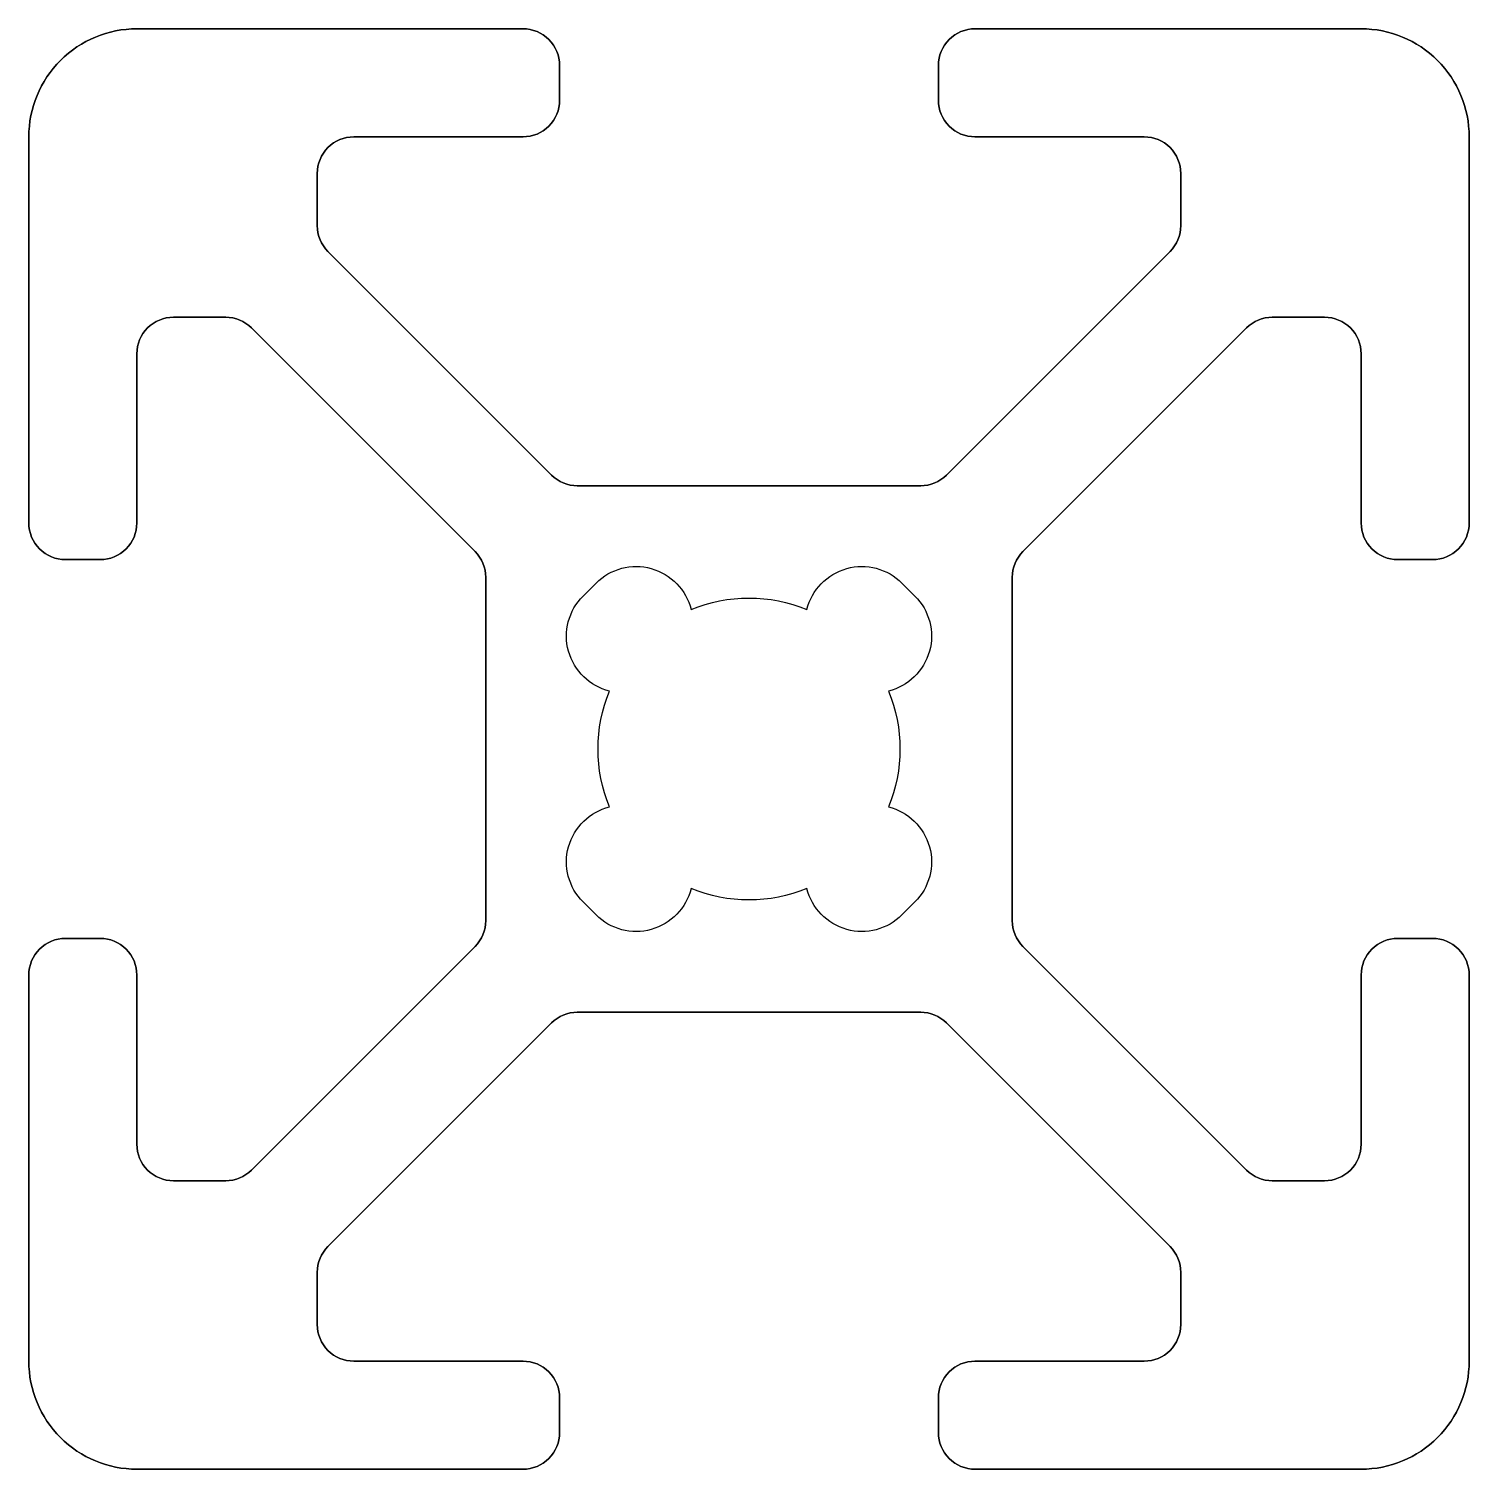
# Model space of a CAD drawing. Extents: x -10 to 10, y -20 to 0.
import ezdxf

# ---------------------------------------------------------------- set-up
doc = ezdxf.new("R2010")
doc.units = 0
doc.layers.get('0').update_dxf_attribs({"linetype": 'CONTINUOUS'})

msp = doc.modelspace()

# ---------------------------------------------------------------- linework, layer by layer
for points in [[(10, -1.5), (10, -6.862, -0.414214), (9.492, -7.37), (9.008, -7.37, -0.414214), (8.5, -6.862), (8.5, -4.513, 0.414214), (7.992, -4.005), (7.266, -4.005, 0.198912), (6.907, -4.154), (3.804, -7.257, 0.198912), (3.655, -7.616), (3.655, -12.384, 0.198912), (3.804, -12.743), (6.907, -15.846, 0.198912), (7.266, -15.995), (7.992, -15.995, 0.414214), (8.5, -15.487), (8.5, -13.138, -0.414214), (9.008, -12.63), (9.492, -12.63, -0.414214), (10, -13.138), (10, -18.5, -0.414214), (8.5, -20), (3.138, -20, -0.414214), (2.63, -19.492), (2.63, -19.008, -0.414214), (3.138, -18.5), (5.487, -18.5, 0.414214), (5.995, -17.992), (5.995, -17.266, 0.198912), (5.846, -16.907), (2.743, -13.804, 0.198912), (2.384, -13.655), (-2.384, -13.655, 0.198912), (-2.743, -13.804), (-5.846, -16.907, 0.198912), (-5.995, -17.266), (-5.995, -17.992, 0.414214), (-5.487, -18.5), (-3.138, -18.5, -0.414214), (-2.63, -19.008), (-2.63, -19.492, -0.414214), (-3.138, -20), (-8.5, -20, -0.414214), (-10, -18.5), (-10, -13.138, -0.414214), (-9.492, -12.63), (-9.008, -12.63, -0.414214), (-8.5, -13.138), (-8.5, -15.487, 0.414214), (-7.992, -15.995), (-7.266, -15.995, 0.198912), (-6.907, -15.846), (-3.804, -12.743, 0.198912), (-3.655, -12.384), (-3.655, -7.616, 0.198912), (-3.804, -7.257), (-6.907, -4.154, 0.198912), (-7.266, -4.005), (-7.992, -4.005, 0.414214), (-8.5, -4.513), (-8.5, -6.862, -0.414214), (-9.008, -7.37), (-9.492, -7.37, -0.414214), (-10, -6.862), (-10, -1.5, -0.414214), (-8.5, 0), (-3.138, 0, -0.414214), (-2.63, -0.508), (-2.63, -0.992, -0.414214), (-3.138, -1.5), (-5.487, -1.5, 0.414214), (-5.995, -2.008), (-5.995, -2.734, 0.198912), (-5.846, -3.093), (-2.743, -6.196, 0.198912), (-2.384, -6.345), (2.384, -6.345, 0.198912), (2.743, -6.196), (5.846, -3.093, 0.198912), (5.995, -2.734), (5.995, -2.008, 0.414214), (5.487, -1.5), (3.138, -1.5, -0.414214), (2.63, -0.992), (2.63, -0.508, -0.414214), (3.138, 0), (8.5, 0, -0.414214)], [(10, -6.862), (10, -1.5, 0.414214), (8.5, 0), (3.138, 0, 0.414214), (2.63, -0.508), (2.63, -0.992, 0.414214), (3.138, -1.5), (5.487, -1.5, -0.414214), (5.995, -2.008), (5.995, -2.734, -0.198912), (5.846, -3.093), (2.743, -6.196, -0.198912), (2.384, -6.345), (-2.384, -6.345, -0.198912), (-2.743, -6.196), (-5.846, -3.093, -0.198912), (-5.995, -2.734), (-5.995, -2.008, -0.414214), (-5.487, -1.5), (-3.138, -1.5, 0.414214), (-2.63, -0.992), (-2.63, -0.508, 0.414214), (-3.138, 0), (-8.5, 0, 0.414214), (-10, -1.5), (-10, -6.862, 0.414214), (-9.492, -7.37), (-9.008, -7.37, 0.414214), (-8.5, -6.862), (-8.5, -4.513, -0.414214), (-7.992, -4.005), (-7.266, -4.005, -0.198912), (-6.907, -4.154), (-3.804, -7.257, -0.198912), (-3.655, -7.616), (-3.655, -12.384, -0.198912), (-3.804, -12.743), (-6.907, -15.846, -0.198912), (-7.266, -15.995), (-7.992, -15.995, -0.414214), (-8.5, -15.487), (-8.5, -13.138, 0.414214), (-9.008, -12.63), (-9.492, -12.63, 0.414214), (-10, -13.138), (-10, -18.5, 0.414214), (-8.5, -20), (-3.138, -20, 0.414214), (-2.63, -19.492), (-2.63, -19.008, 0.414214), (-3.138, -18.5), (-5.487, -18.5, -0.414214), (-5.995, -17.992), (-5.995, -17.266, -0.198912), (-5.846, -16.907), (-2.743, -13.804, -0.198912), (-2.384, -13.655), (2.384, -13.655, -0.198912), (2.743, -13.804), (5.846, -16.907, -0.198912), (5.995, -17.266), (5.995, -17.992, -0.414214), (5.487, -18.5), (3.138, -18.5, 0.414214), (2.63, -19.008), (2.63, -19.492, 0.414214), (3.138, -20), (8.5, -20, 0.414214), (10, -18.5), (10, -13.138, 0.414214), (9.492, -12.63), (9.008, -12.63, 0.414214), (8.5, -13.138), (8.5, -15.487, -0.414214), (7.992, -15.995), (7.266, -15.995, -0.198912), (6.907, -15.846), (3.804, -12.743, -0.198912), (3.655, -12.384), (3.655, -7.616, -0.198912), (3.804, -7.257), (6.907, -4.154, -0.198912), (7.266, -4.005), (7.992, -4.005, -0.414214), (8.5, -4.513), (8.5, -6.862, 0.414214), (9.008, -7.37), (9.492, -7.37, 0.414214)], [(1.936, -9.196, -0.199349), (1.936, -10.804, -0.58433), (2.304, -12.124), (2.124, -12.304, -0.58433), (0.804, -11.936, -0.199349), (-0.804, -11.936, -0.58433), (-2.124, -12.304), (-2.304, -12.124, -0.58433), (-1.936, -10.804, -0.199349), (-1.936, -9.196, -0.58433), (-2.304, -7.876), (-2.124, -7.696, -0.58433), (-0.804, -8.064, -0.199349), (0.804, -8.064, -0.58433), (2.124, -7.696), (2.304, -7.876, -0.58433)], [(1.936, -9.196, -0.199349), (1.936, -10.804, -0.58433), (2.304, -12.124), (2.124, -12.304, -0.58433), (0.804, -11.936, -0.199349), (-0.804, -11.936, -0.58433), (-2.124, -12.304), (-2.304, -12.124, -0.58433), (-1.936, -10.804, -0.199349), (-1.936, -9.196, -0.58433), (-2.304, -7.876), (-2.124, -7.696, -0.58433), (-0.804, -8.064, -0.199349), (0.804, -8.064, -0.58433), (2.124, -7.696), (2.304, -7.876, -0.58433)]]:
    msp.add_lwpolyline(points, format="xyb", close=True)

doc.saveas('drawing.dxf')
